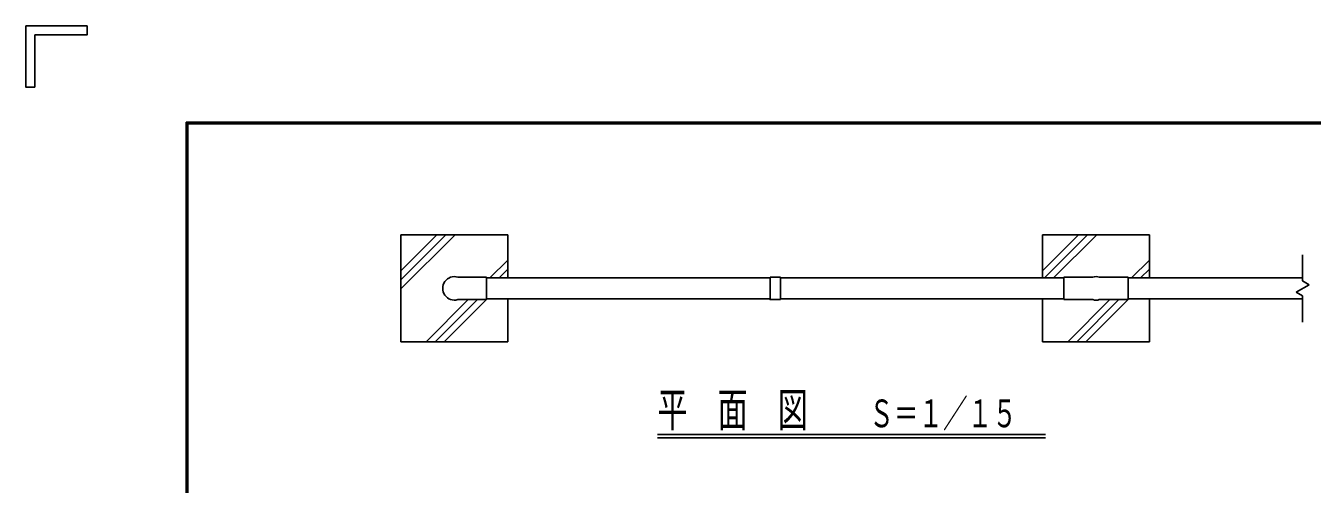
# Model space of a CAD drawing. Units: millimetres, scale not verified. Extents: x -4425 to 4425, y -3150 to 3150.
# Drawn here: x -4425 to -1417, y 2079 to 3150 of the extents above; entities that cross this region are included whole.
import ezdxf
from ezdxf.enums import TextEntityAlignment as Align

# ---------------------------------------------------------------- set-up
doc = ezdxf.new("R2010")
doc.units = ezdxf.units.MM
doc.header["$LTSCALE"] = 20
doc.layers.add('0-0_1', color=7, linetype='Continuous', lineweight=25)
doc.layers.add('0-5_WAKU', color=7, linetype='Continuous', lineweight=25)
doc.styles.add('ＭＳ ゴシック', font='')
doc.styles.get('ＭＳ ゴシック').set_extended_font_data('MS Gothic')

msp = doc.modelspace()

# ---------------------------------------------------------------- linework, layer by layer
at = {"layer": '0-0_1'}
for p, q in [((-3547.68, 2661.55), (-3547.68, 2411.55)), ((-3547.68, 2661.55), (-3297.68, 2661.55)), ((-3297.68, 2661.55), (-3297.68, 2560.85)), ((-2047.68, 2661.55), (-2047.68, 2560.85)), ((-3415, 2562.85), (-3347.68, 2562.85)), ((-3347.68, 2562.85), (-3347.68, 2510.25)), ((-3347.68, 2560.85), (-2684.81, 2560.85)), ((-2684.81, 2562.85), (-2660.56, 2562.85)), ((-2660.56, 2562.85), (-2660.56, 2510.25)), ((-2660.56, 2560.85), (-1997.68, 2560.85)), ((-1997.68, 2562.85), (-1997.68, 2510.25)), ((-1930.37, 2562.85), (-1997.68, 2562.85)), ((-1915, 2562.85), (-1847.68, 2562.85)), ((-1847.68, 2562.85), (-1847.68, 2510.25)), ((-1847.68, 2560.85), (-1439.57, 2560.85)), ((-3415, 2510.25), (-3347.68, 2510.25)), ((-3347.68, 2512.25), (-2684.81, 2512.25)), ((-3297.68, 2512.25), (-3297.68, 2411.55)), ((-2660.56, 2512.25), (-1997.68, 2512.25)), ((-2047.68, 2512.25), (-2047.68, 2411.55)), ((-1930.37, 2510.25), (-1997.68, 2510.25)), ((-1915, 2510.25), (-1847.68, 2510.25)), ((-1847.68, 2512.25), (-1439.57, 2512.25)), ((-1797.68, 2512.25), (-1797.68, 2411.55)), ((-3547.68, 2411.55), (-3297.68, 2411.55)), ((-2047.68, 2411.55), (-1797.68, 2411.55)), ((-2948.04, 2195.12), (-2040.54, 2195.12)), ((-2948.04, 2187.62), (-2040.54, 2187.62))]:
    msp.add_line(p, q, dxfattribs=at)
at = {"layer": '0-0_1', "color": 2}
for p, q in [((-3547.68, 2556.55), (-3442.68, 2661.55)), ((-3463.9, 2661.55), (-3547.68, 2577.76)), ((-3422.68, 2660.34), (-3547.68, 2535.34)), ((-1963.9, 2661.55), (-2047.68, 2577.76)), ((-2043.38, 2560.85), (-1942.68, 2661.55)), ((-1922.68, 2660.34), (-2022.17, 2560.85)), ((-3297.68, 2602.76), (-3339.6, 2560.85)), ((-1797.68, 2602.76), (-1839.6, 2560.85)), ((-3318.38, 2560.85), (-3297.68, 2581.55)), ((-1818.38, 2560.85), (-1797.68, 2581.55)), ((-1424.57, 2545.21), (-1454.57, 2527.89)), ((-1439.57, 2519.23), (-1454.57, 2527.89)), ((-3390.2, 2510.25), (-3488.9, 2411.55)), ((-3467.68, 2411.55), (-3368.98, 2510.25)), ((-3347.77, 2510.25), (-3446.47, 2411.55)), ((-1890.2, 2510.25), (-1988.9, 2411.55)), ((-1967.68, 2411.55), (-1868.98, 2510.25)), ((-1847.77, 2510.25), (-1946.47, 2411.55)), ((-1439.57, 2519.23), (-1439.57, 2457.81))]:
    msp.add_line(p, q, dxfattribs=at)
at = {"layer": '0-0_1'}
for points in [[(-2047.68, 2661.55), (-1797.68, 2661.55), (-1797.68, 2560.85)], [(-2684.81, 2562.85), (-2684.81, 2510.25), (-2660.56, 2510.25)]]:
    msp.add_lwpolyline(points, dxfattribs=at)
at = {"layer": '0-0_1', "color": 2}
msp.add_lwpolyline([(-1439.57, 2614.63), (-1439.57, 2553.87), (-1424.57, 2545.21)], dxfattribs=at)
at = {"layer": '0-0_1'}
for centre, start, end in [((-3422.68, 2536.55), 73.70962, 286.29067), ((-1922.68, 2536.55), 73.70962, 106.29053), ((-1922.68, 2536.55), 253.70947, 286.29038)]:
    msp.add_arc(centre, 27.4, start, end, dxfattribs=at)
at = {"layer": '0-5_WAKU'}
for p, q in [((-4281.75, 3150), (-4425, 3150)), ((-4403.51, 3006.75), (-4403.51, 3128.51)), ((-4048, 2923), (4198, 2923)), ((-4048, -2923), (-4048, 2923))]:
    msp.add_line(p, q, dxfattribs=at)
for points in [[(-4425, 3150), (-4425, 3006.75), (-4403.51, 3006.75)], [(-4403.51, 3128.51), (-4281.75, 3128.51), (-4281.75, 3150)], [(-4046, -2921), (-4046, 2921), (4196, 2921)]]:
    msp.add_lwpolyline(points, dxfattribs=at)
msp.add_lwpolyline([(-4050, 2925), (4200, 2925), (4200, -2925), (-4050, -2925)], close=True, dxfattribs=at)

# ---------------------------------------------------------------- texts
at = {"layer": '0-0_1', "style": 'ＭＳ ゴシック', "width": 0.65}
for s, height, p in [('平\u3000面\u3000図', 79.33, (-2948.04, 2189.85)), ('Ｓ＝１／１５', 64.94, (-2453.04, 2192.63))]:
    msp.add_text(s, height=height, dxfattribs=at).set_placement(p, align=Align.BOTTOM_LEFT)

doc.saveas('drawing.dxf')
